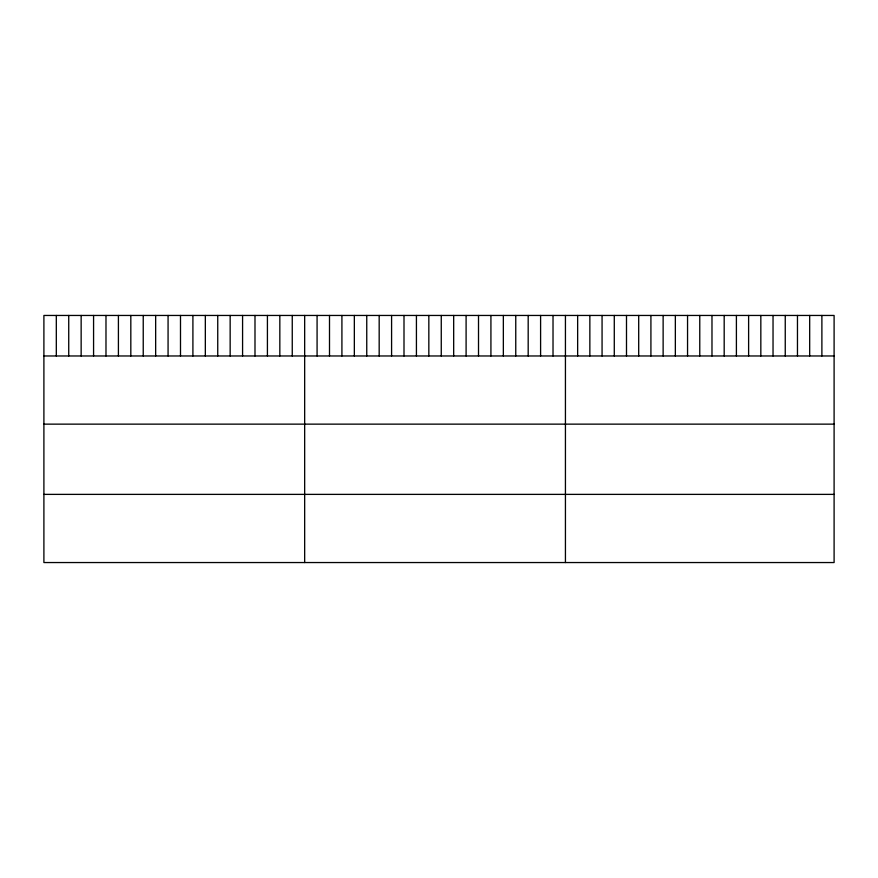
<?xml version="1.0" encoding="UTF-8"?>
<svg xmlns="http://www.w3.org/2000/svg" width="878" height="878" viewBox="0 0 878 878"><rect width="100%" height="100%" fill="white"/><g stroke="black" fill="none" stroke-linecap="round" stroke-linejoin="round"><path stroke-width="1.32" d="M834.1 355.974L834.1 562.546L43.9 562.546L43.9 315.454L834.1 315.454L834.1 355.974L43.9 355.974M43.9 424.14L834.1 424.14M43.9 494.38L834.1 494.38M821.885 315.454L821.885 355.974M809.681 315.454L809.681 355.974M797.465 315.454L797.465 355.974M785.25 315.454L785.25 355.974M773.035 315.454L773.035 355.974M760.831 315.454L760.831 355.974M748.616 315.454L748.616 355.974M736.401 315.454L736.401 355.974M724.185 315.454L724.185 355.974M711.981 315.454L711.981 355.974M699.766 315.454L699.766 355.974M687.551 315.454L687.551 355.974M675.347 315.454L675.347 355.974M663.131 315.454L663.131 355.974M650.916 315.454L650.916 355.974M638.701 315.454L638.701 355.974M626.497 315.454L626.497 355.974M614.282 315.454L614.282 355.974M602.067 315.454L602.067 355.974M589.851 315.454L589.851 355.974M577.647 315.454L577.647 355.974M565.432 315.454L565.432 562.546M553.019 315.454L553.019 355.974M540.596 315.454L540.596 355.974M528.183 315.454L528.183 355.974M515.759 315.454L515.759 355.974M503.346 315.454L503.346 355.974M490.923 315.454L490.923 355.974M478.51 315.454L478.51 355.974M466.097 315.454L466.097 355.974M453.674 315.454L453.674 355.974M441.261 315.454L441.261 355.974M428.837 315.454L428.837 355.974M416.424 315.454L416.424 355.974M404.001 315.454L404.001 355.974M391.588 315.454L391.588 355.974M379.175 315.454L379.175 355.974M366.752 315.454L366.752 355.974M354.339 315.454L354.339 355.974M341.915 315.454L341.915 355.974M329.502 315.454L329.502 355.974M317.079 315.454L317.079 355.974M304.666 315.454L304.666 562.546M292.253 315.454L292.253 355.974M279.83 315.454L279.83 355.974M267.417 315.454L267.417 355.974M254.993 315.454L254.993 355.974M242.58 315.454L242.58 355.974M230.157 315.454L230.157 355.974M217.744 315.454L217.744 355.974M205.331 315.454L205.331 355.974M192.908 315.454L192.908 355.974M180.495 315.454L180.495 355.974M168.071 315.454L168.071 355.974M155.658 315.454L155.658 355.974M143.235 315.454L143.235 355.974M130.822 315.454L130.822 355.974M118.409 315.454L118.409 355.974M105.986 315.454L105.986 355.974M93.573 315.454L93.573 355.974M81.149 315.454L81.149 355.974M68.736 315.454L68.736 355.974M56.313 315.454L56.313 355.974"/></g></svg>
